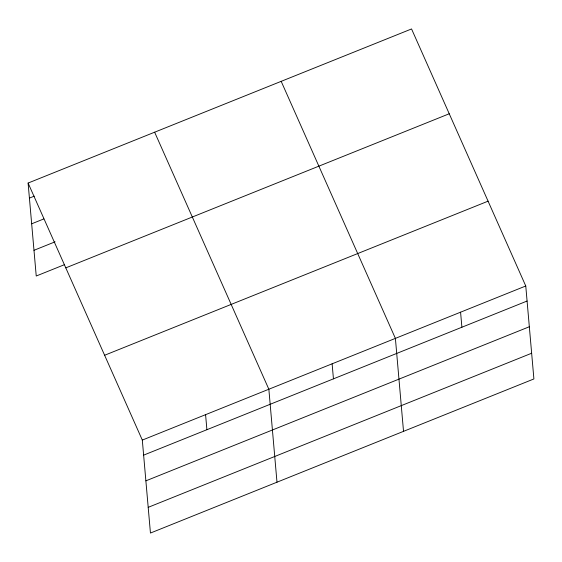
<?xml version="1.0" encoding="UTF-8"?>
<svg xmlns="http://www.w3.org/2000/svg" width="562" height="562" viewBox="0 0 562 562"><rect width="100%" height="100%" fill="white"/><g stroke="black" fill="none" stroke-linecap="round" stroke-linejoin="round"><path stroke-width="0.84" d="M28.1 183.05L411.553 28.95L525.765 285.988L533.9 378.95L150.447 533.05L142.312 440.088L28.1 183.05L36.235 276.012L64.623 264.604M29.414 198.098L34.282 196.145M31.669 223.809L43.836 218.92M33.987 250.301L55.076 241.829M65.789 267.87L449.242 113.77M104.623 355.261L488.076 201.168M142.312 440.088L525.765 285.988M143.626 455.136L527.086 301.035M145.881 480.847L529.334 326.747M148.199 507.338L531.652 353.238M281.183 81.342L395.395 338.38L403.523 431.342M154.641 132.196L268.854 389.234L276.989 482.196M460.58 312.184L461.894 327.232M332.121 363.804L333.442 378.851M205.58 414.658L206.9 429.705"/></g></svg>
